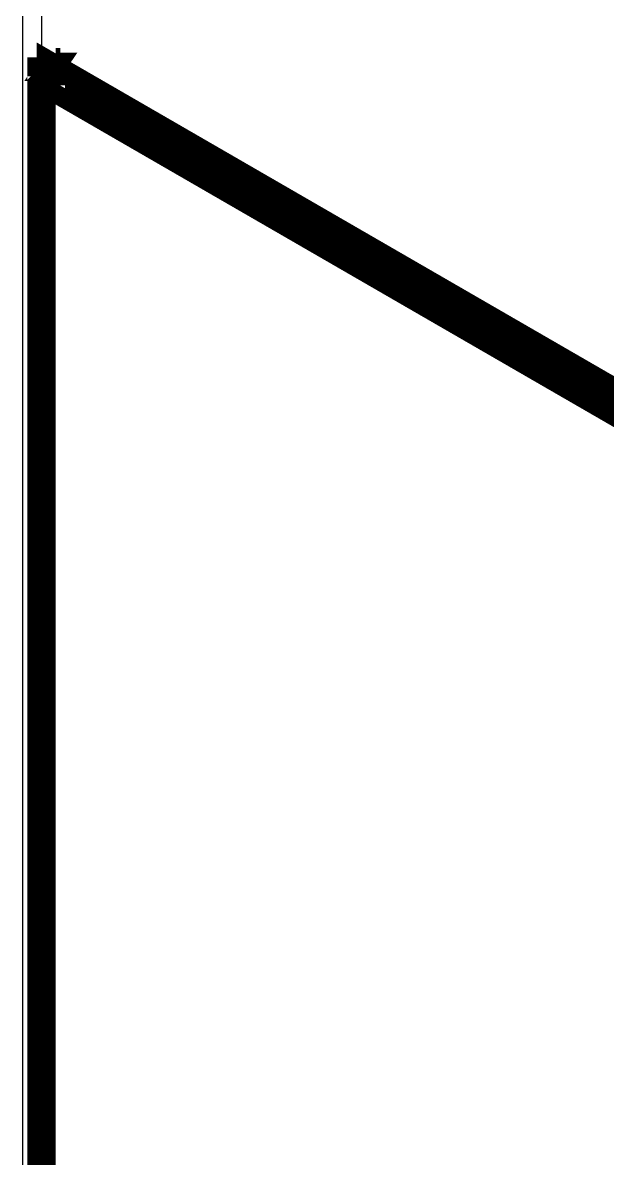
# Model space of a CAD drawing. Extents: x 0.1 to 11.6, y 0.3 to 16.2.
# Drawn here: x 5.285 to 5.4924, y 10.4365 to 10.8389 of the extents above; entities that cross this region are included whole.
import ezdxf

# ---------------------------------------------------------------- set-up
doc = ezdxf.new("R2010")
doc.units = 0
doc.header["$MEASUREMENT"] = 0

msp = doc.modelspace()

# ---------------------------------------------------------------- linework, layer by layer
at = {"color": 0}
for p, q in [((5.285, 9.69168), (5.285, 11.135)), ((5.29167, 11.135), (5.29167, 9.69168))]:
    msp.add_line(p, q, dxfattribs=at)
for points, const_width in [([(5.29167, 10.8167), (5.29167, 10.8184), (5.29497, 10.8233), (5.29335, 10.8233), (5.29335, 10.825), (5.29167, 10.825), (5.29167, 10.8267)], 0.01), ([(7.47999, 9.56168), (7.47999, 8.87999), (7.49669, 8.87999), (7.49669, 9.56168), (7.47999, 9.56168), (5.29497, 10.8233), (5.29497, 10.8217), (5.29335, 10.8217), (5.29335, 10.8184), (5.29167, 10.8167), (5.29167, 10.0333)], 0.01), ([(5.29167, 10.825), (5.29167, 10.8217), (5.29167, 10.82), (5.29167, 10.8184), (5.29167, 10.8167)], 0.00667), ([(5.29167, 10.8167), (9.94336, 8.13167)], 0.00667)]:
    msp.add_lwpolyline(points, dxfattribs=dict(at, const_width=const_width))

doc.saveas('drawing.dxf')
